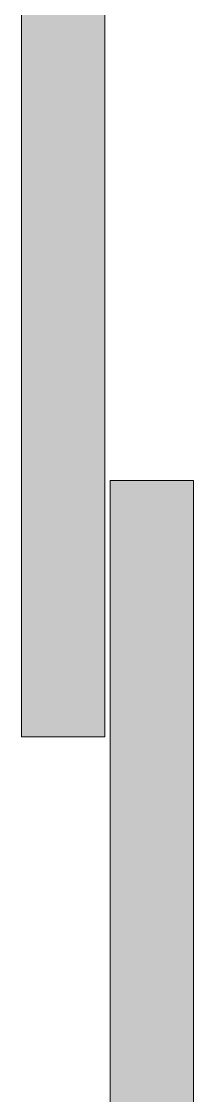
# Model space of a CAD drawing. Header units: metres. Extents: x 5207 to 27817, y 2812 to 34571.
# Drawn here: x 22214 to 22524, y 10744 to 12672 of the extents above; entities that cross this region are included whole.
import ezdxf

# ---------------------------------------------------------------- set-up
doc = ezdxf.new("R2010")
doc.units = ezdxf.units.M
doc.linetypes.add('CONTINUA', pattern=[0])
doc.layers.add('3201_Baixa distribució', color=7, linetype='CONTINUA', lineweight=18)

msp = doc.modelspace()

# ---------------------------------------------------------------- hatches: boundary and pattern name
at = {"layer": '3201_Baixa distribució', "linetype": 'CONTINUA', "lineweight": 15, "true_color": 0xababab, "transparency": 33554687}
for points in [[(22364.4, 11388.4), (22364.4, 20084.1), (22214.4, 20084.1), (22214.4, 11388.4)], [(22524.4, 9659.4), (22524.4, 11848.5), (22374.4, 11848.5), (22374.4, 9659.4)]]:
    msp.add_hatch(color=253, dxfattribs=at).paths.add_polyline_path(points)

# ---------------------------------------------------------------- linework, layer by layer
at = {"layer": '3201_Baixa distribució', "color": 42, "linetype": 'CONTINUA', "lineweight": 18, "true_color": 0xc89632, "transparency": 33554687}
for p, q in [((22364.4, 11388.4), (22364.4, 20084.1)), ((22214.4, 14615.8), (22214.4, 11388.4)), ((22524.4, 11848.5), (22374.4, 11848.5)), ((22374.4, 11848.5), (22374.4, 9809.4)), ((22524.4, 9659.4), (22524.4, 11848.5)), ((22214.4, 11388.4), (22364.4, 11388.4))]:
    msp.add_line(p, q, dxfattribs=at)

doc.saveas('drawing.dxf')
